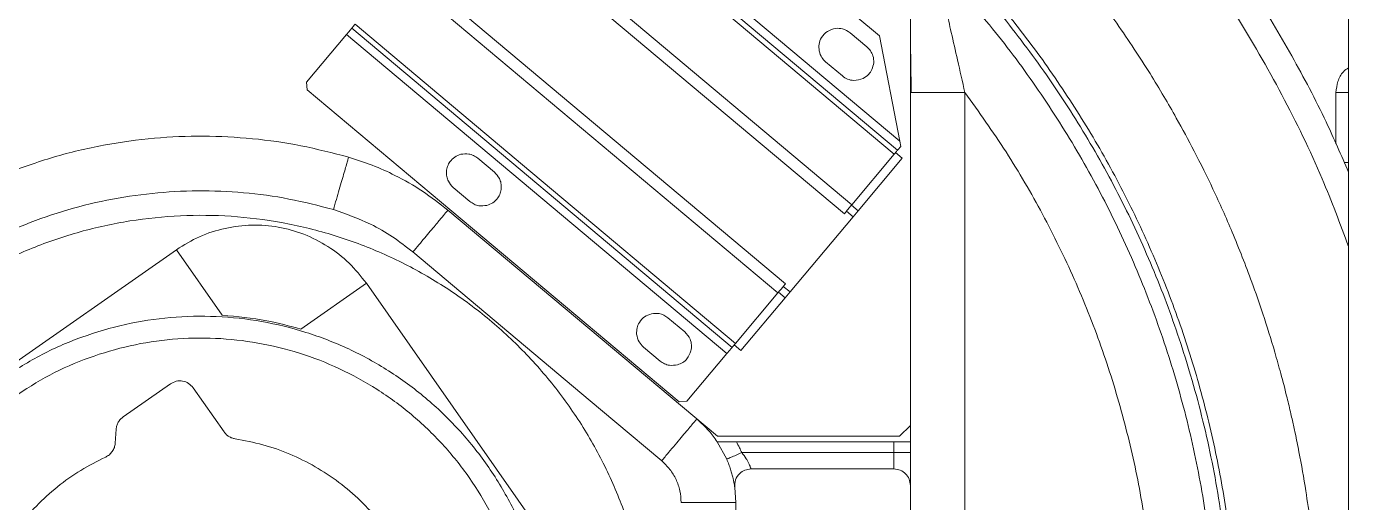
# Model space of a CAD drawing. Header units: millimetres. Extents: x 169 to 14583, y -399 to 10804.
# Drawn here: x 9219 to 9461.3, y 6672.6 to 6759.9 of the extents above; entities that cross this region are included whole.
import ezdxf

# ---------------------------------------------------------------- set-up
doc = ezdxf.new("R2010")
doc.units = ezdxf.units.MM
doc.header["$LTSCALE"] = 35

msp = doc.modelspace()

# ---------------------------------------------------------------- linework, layer by layer
at = {"color": 7, "linetype": 'Continuous', "lineweight": 18}
for p, q in [((9461.279, 6994.416), (9461.279, 5075.018)), ((9375.318, 6758.177), (9318.631, 6805.743)), ((9380.967, 6803.797), (9380.967, 6686.797)), ((9379.039, 6738.868), (9309.895, 6796.887)), ((9308.93, 6795.738), (9378.64, 6737.244)), ((9300.537, 6785.734), (9370.247, 6727.241)), ((9368.869, 6725.598), (9299.158, 6784.092)), ((9288.363, 6771.226), (9358.073, 6712.732)), ((9356.695, 6711.09), (9286.985, 6769.584)), ((9277.627, 6758.431), (9270.299, 6749.698)), ((9347.337, 6699.938), (9277.627, 6758.431)), ((9348.301, 6701.087), (9278.591, 6759.58)), ((9369.943, 6758.771), (9373.007, 6756.2)), ((9379.039, 6738.868), (9375.318, 6758.177)), ((9365.443, 6753.409), (9368.508, 6750.838)), ((9270.299, 6749.698), (9270.422, 6748.29)), ((9270.422, 6748.29), (9338.6, 6691.081)), ((9390.967, 6747.797), (9390.967, 6661.797)), ((9458.967, 6747.797), (9458.967, 6738.381)), ((9379.219, 6737.933), (9379.039, 6738.868)), ((9370.247, 6727.241), (9378.026, 6736.512)), ((9378.255, 6736.784), (9379.48, 6735.756)), ((9301.685, 6735.764), (9304.749, 6733.193)), ((9379.48, 6735.756), (9371.393, 6726.117)), ((9460.498, 6734.955), (9461.279, 6734.955)), ((9297.185, 6730.402), (9300.249, 6727.83)), ((9370.167, 6727.146), (9371.393, 6726.117)), ((9345.596, 6684.797), (9296.212, 6726.235)), ((9358.911, 6711.242), (9370.481, 6725.031)), ((9368.869, 6725.598), (9369.256, 6726.06)), ((9370.481, 6725.031), (9369.256, 6726.06)), ((9371.393, 6726.117), (9370.481, 6725.031)), ((9246.451, 6718.985), (9180.919, 6673.099)), ((9246.451, 6718.985), (9254.857, 6706.979)), ((9322.296, 6691.294), (9289.784, 6718.575)), ((9269.263, 6704.439), (9281.269, 6712.846)), ((9327.155, 6647.313), (9281.269, 6712.846)), ((9357.686, 6712.271), (9358.073, 6712.732)), ((9357.686, 6712.271), (9358.911, 6711.242)), ((9348.915, 6701.819), (9356.695, 6711.09)), ((9358, 6710.156), (9349.912, 6700.518)), ((9356.774, 6711.185), (9358, 6710.156)), ((9358.911, 6711.242), (9358, 6710.156)), ((9339.604, 6703.946), (9336.54, 6706.517)), ((9332.04, 6701.155), (9335.104, 6698.584)), ((9340.009, 6691.205), (9347.337, 6699.938)), ((9348.687, 6701.546), (9349.912, 6700.518)), ((9245.348, 6694.408), (9236.691, 6688.346)), ((9255.194, 6685.577), (9249.526, 6693.671)), ((9326.82, 6687.497), (9322.296, 6691.294)), ((9338.6, 6691.081), (9340.009, 6691.205)), ((9235.419, 6686.098), (9235.238, 6683.508)), ((9335.395, 6680.303), (9326.82, 6687.497)), ((9380.967, 6686.797), (9378.967, 6684.797)), ((9380.967, 6683.797), (9380.967, 6686.797)), ((9345.567, 6683.797), (9347.314, 6680.603)), ((9378.967, 6684.797), (9345.596, 6684.797)), ((9377.967, 6683.797), (9349.081, 6683.797)), ((9377.967, 6681.797), (9377.967, 6683.797)), ((9380.967, 6681.797), (9380.967, 6683.797)), ((9377.967, 6681.797), (9350.067, 6681.797)), ((9351.75, 6678.797), (9377.967, 6678.797)), ((9380.967, 6649.713), (9380.967, 6675.797)), ((9348.778, 6675.386), (9348.967, 6672.642)), ((9348.967, 6662.797), (9348.967, 6672.642))]:
    msp.add_line(p, q, dxfattribs=at)
at = {"color": 7, "linetype": 'Continuous', "lineweight": 18, "flags": 128}
for points in [[(9308.316, 6795.005), (9347.354, 6762.249), (9378.026, 6736.512)], [(9348.915, 6701.819), (9309.878, 6734.575), (9279.205, 6760.313)]]:
    msp.add_lwpolyline(points, dxfattribs=at)
at = {"color": 7, "linetype": 'Continuous', "lineweight": 18}
for points, knots in [([(9461.279, 6733.209), (9459.94, 6736.292), (9456.793, 6743.545), (9450.976, 6754.564), (9443.991, 6766.275), (9436.297, 6777.538), (9427.955, 6788.329), (9418.975, 6798.592), (9409.437, 6808.347), (9402.611, 6814.349), (9399.197, 6817.35)], [0, 0, 0, 0, 0.0955585, 0.2247645, 0.3539704, 0.4831763, 0.6123822, 0.7415882, 0.8707941, 1, 1, 1, 1]), ([(9395.961, 6813.539), (9400.216, 6809.76), (9408.727, 6802.203), (9420.354, 6789.677), (9431.058, 6776.371), (9440.706, 6762.271), (9449.221, 6747.47), (9456.182, 6733.235), (9459.725, 6723.74), (9461.279, 6719.575)], [0, 0, 0, 0, 0.1474697, 0.2949402, 0.4424099, 0.5898797, 0.7373501, 0.8848199, 1, 1, 1, 1]), ([(9407.967, 6510.993), (9408.363, 6511.465), (9409.03, 6512.259), (9410.324, 6513.839), (9412.184, 6516.154), (9414.571, 6519.245), (9417.749, 6523.549), (9421.095, 6528.358), (9425.319, 6534.883), (9429.509, 6541.945), (9433.63, 6549.662), (9437.017, 6556.66), (9439.598, 6562.516), (9441.658, 6567.563), (9443.417, 6572.17), (9445.194, 6577.196), (9447.076, 6583.009), (9448.603, 6588.29), (9449.708, 6592.528), (9450.275, 6594.836), (9450.785, 6596.995), (9451.437, 6599.893), (9452.223, 6603.718), (9453.187, 6608.981), (9454.079, 6614.771), (9455.005, 6622.489), (9455.665, 6630.673), (9455.976, 6639.417), (9455.942, 6647.191), (9455.687, 6653.585), (9455.32, 6659.024), (9454.875, 6663.935), (9454.262, 6669.231), (9453.398, 6675.279), (9452.448, 6680.694), (9451.579, 6684.986), (9451.074, 6687.309), (9450.583, 6689.472), (9449.895, 6692.362), (9448.92, 6696.144), (9447.473, 6701.295), (9445.729, 6706.887), (9443.17, 6714.227), (9440.166, 6721.868), (9436.602, 6729.859), (9433.155, 6736.827), (9430.116, 6742.459), (9427.395, 6747.183), (9424.837, 6751.399), (9421.96, 6755.886), (9418.525, 6760.939), (9415.292, 6765.386), (9412.625, 6768.859), (9411.15, 6770.724), (9409.759, 6772.451), (9407.871, 6774.744), (9405.336, 6777.716), (9403.396, 6779.87), (9402.489, 6780.877)], [0, 0, 0, 0, 0.0062724, 0.0105554, 0.0207924, 0.0365159, 0.050315, 0.0752682, 0.0961502, 0.1294524, 0.1588316, 0.1852117, 0.2085928, 0.2239745, 0.2407107, 0.2588015, 0.278247, 0.3029159, 0.314767, 0.322834, 0.327117, 0.337354, 0.3530776, 0.3668767, 0.3918299, 0.4127118, 0.4460141, 0.4753933, 0.5017733, 0.5251544, 0.5405361, 0.5572724, 0.5753632, 0.5948086, 0.6194776, 0.6313286, 0.6393957, 0.6436787, 0.6539157, 0.6696393, 0.6834383, 0.7083916, 0.7292735, 0.7625757, 0.791955, 0.818335, 0.8417161, 0.8570978, 0.873834, 0.8919248, 0.9113703, 0.9360392, 0.9478903, 0.9559574, 0.9602403, 0.9704775, 0.9862011, 1, 1, 1, 1]), ([(9382.038, 6778.964), (9385.335, 6775.651), (9391.931, 6769.024), (9400.856, 6758.189), (9409.008, 6746.773), (9416.277, 6734.77), (9422.64, 6722.265), (9428.057, 6709.322), (9432.649, 6695.57), (9436.271, 6681.046), (9438.772, 6665.814), (9440.023, 6650.428), (9440.016, 6634.992), (9438.75, 6619.608), (9436.236, 6604.377), (9432.486, 6589.404), (9427.536, 6574.781), (9421.378, 6560.632), (9414.798, 6548.069), (9409.811, 6540.552), (9407.667, 6537.321)], [0, 0, 0, 0, 0.0531095, 0.106219, 0.1593285, 0.212438, 0.2655475, 0.318657, 0.3717665, 0.4301841, 0.4886017, 0.5470193, 0.605437, 0.6638546, 0.7222722, 0.7806899, 0.8391075, 0.8975251, 0.9559428, 1, 1, 1, 1]), ([(9407.967, 6535.972), (9409.483, 6538.185), (9413.435, 6543.958), (9418.989, 6553.827), (9424.68, 6565.453), (9429.534, 6577.459), (9433.569, 6589.763), (9436.754, 6602.314), (9439.079, 6615.052), (9440.531, 6627.919), (9441.104, 6640.855), (9440.795, 6653.8), (9439.606, 6666.695), (9437.543, 6679.478), (9434.614, 6692.091), (9430.833, 6704.475), (9426.218, 6716.574), (9420.79, 6728.33), (9414.577, 6739.692), (9407.594, 6750.593), (9399.931, 6761.037), (9394.245, 6767.528), (9391.402, 6770.774)], [0, 0, 0, 0, 0.0316892, 0.0826529, 0.1336166, 0.1845804, 0.2355441, 0.2865078, 0.3374715, 0.3884353, 0.439399, 0.4903627, 0.5413265, 0.5922902, 0.6432539, 0.6942176, 0.7451814, 0.7961451, 0.8471088, 0.8980725, 0.9490363, 1, 1, 1, 1]), ([(9380.968, 6768.654), (9380.968, 6767.745), (9380.967, 6765.125), (9380.98, 6760.364), (9381.022, 6754.29), (9381.09, 6750.031), (9381.126, 6747.797)], [0, 0, 0, 0, 0.13685023, 0.39444089, 0.68237082, 1, 1, 1, 1]), ([(9388.579, 6768.201), (9391.662, 6764.665), (9397.83, 6757.594), (9406.032, 6746.139), (9413.405, 6734.145), (9419.835, 6721.616), (9425.305, 6708.641), (9429.779, 6695.289), (9433.232, 6681.638), (9435.645, 6667.764), (9437.003, 6653.748), (9437.299, 6639.67), (9436.531, 6625.609), (9434.703, 6611.647), (9431.827, 6597.862), (9427.915, 6584.335), (9423.004, 6571.135), (9417.07, 6558.372), (9411.314, 6547.779), (9407.194, 6541.696), (9405.704, 6539.497)], [0, 0, 0, 0, 0.0569275, 0.1138551, 0.1707826, 0.2277101, 0.2846376, 0.3415652, 0.3984927, 0.4554202, 0.5123477, 0.5692753, 0.6262028, 0.6831303, 0.7400578, 0.7969854, 0.8539129, 0.9108404, 0.9677679, 1, 1, 1, 1]), ([(9386.706, 6766.495), (9386.982, 6765.294), (9387.56, 6762.778), (9388.535, 6758.519), (9389.686, 6753.484), (9390.517, 6749.794), (9390.967, 6747.797)], [0, 0, 0, 0, 0.1989356, 0.4168398, 0.6845391, 1, 1, 1, 1]), ([(9278.591, 6759.58), (9278.573, 6759.559), (9278.536, 6759.515), (9278.278, 6759.208), (9277.96, 6758.829), (9277.738, 6758.564), (9277.627, 6758.431)], [0, 0, 0, 0, 0.27961895, 0.55923791, 0.77961896, 1, 1, 1, 1]), ([(9279.205, 6760.313), (9279.011, 6760.081), (9278.663, 6759.667), (9278.613, 6759.607), (9278.591, 6759.58)], [0, 0, 0, 0, 0.5591953, 1, 1, 1, 1]), ([(9367.267, 6759.564), (9366.744, 6759.427), (9365.699, 6759.154), (9364.656, 6758.004), (9364.149, 6756.697), (9364.22, 6755.853), (9364.256, 6755.432)], [0, 0, 0, 0, 0.2795856, 0.5591712, 0.7795856, 1, 1, 1, 1]), ([(9369.943, 6758.771), (9369.485, 6759.069), (9368.665, 6759.603), (9367.695, 6759.576), (9367.267, 6759.564)], [0, 0, 0, 0, 0.5591687, 1, 1, 1, 1]), ([(9373.913, 6752.005), (9374.058, 6752.414), (9374.348, 6753.232), (9374.189, 6754.455), (9373.731, 6755.48), (9373.249, 6755.96), (9373.007, 6756.2)], [0, 0, 0, 0, 0.2797311, 0.5594623, 0.7797311, 1, 1, 1, 1]), ([(9364.256, 6755.432), (9364.385, 6754.997), (9364.615, 6754.221), (9365.19, 6753.657), (9365.443, 6753.409)], [0, 0, 0, 0, 0.5594233, 1, 1, 1, 1]), ([(9368.508, 6750.838), (9368.819, 6750.624), (9369.441, 6750.197), (9370.797, 6749.898), (9371.731, 6750.196), (9372.3, 6750.377)], [0, 0, 0, 0, 0.2807906, 0.5615811, 1, 1, 1, 1]), ([(9372.3, 6750.377), (9372.676, 6750.609), (9373.348, 6751.024), (9373.74, 6751.705), (9373.913, 6752.005)], [0, 0, 0, 0, 0.559451, 1, 1, 1, 1]), ([(9461.279, 6752.343), (9460.95, 6752.12), (9460.049, 6751.508), (9459.202, 6749.846), (9459.045, 6748.48), (9458.967, 6747.797)], [0, 0, 0, 0, 0.2224553, 0.6112739, 1, 1, 1, 1]), ([(9380.967, 6747.797), (9381.042, 6747.797), (9381.198, 6747.797), (9382.481, 6747.797), (9384.633, 6747.797), (9387.584, 6747.797), (9389.869, 6747.797), (9390.967, 6747.797)], [0, 0, 0, 0, 0.1768132, 0.3671493, 0.5635508, 0.7902753, 1, 1, 1, 1]), ([(9390.967, 6747.797), (9393.538, 6744.208), (9398.679, 6737.029), (9405.33, 6725.561), (9411.159, 6713.665), (9416.058, 6701.352), (9419.986, 6688.779), (9422.943, 6676.025), (9424.938, 6663.165), (9425.973, 6650.193), (9426.04, 6636.354), (9424.92, 6621.725), (9422.378, 6606.439), (9418.509, 6591.429), (9413.264, 6576.856), (9407.975, 6564.919), (9403.987, 6558.137), (9402.615, 6555.804)], [0, 0, 0, 0, 0.06498848, 0.12997752, 0.19496656, 0.25995505, 0.32494352, 0.38877258, 0.45260165, 0.51643014, 0.58025867, 0.65623841, 0.73221789, 0.80819691, 0.88417616, 0.96015605, 1, 1, 1, 1]), ([(9458.967, 6747.797), (9459.354, 6747.797), (9460.129, 6747.797), (9460.954, 6747.797), (9461.219, 6747.797), (9461.279, 6747.797)], [0, 0, 0, 0, 0.4362137, 0.8724275, 1, 1, 1, 1]), ([(9278.014, 6735.95), (9275.115, 6736.708), (9269.316, 6738.225), (9260.397, 6739.467), (9251.415, 6739.937), (9242.281, 6739.556), (9233.088, 6738.28), (9223.898, 6736.145), (9218.002, 6733.984), (9215.054, 6732.904)], [0, 0, 0, 0, 0.1400021, 0.2800043, 0.4200064, 0.5600086, 0.7066724, 0.8533362, 1, 1, 1, 1]), ([(9298.594, 6736.48), (9298.204, 6736.34), (9297.425, 6736.06), (9296.601, 6735.223), (9296.087, 6734.285), (9295.991, 6733.642), (9295.943, 6733.321)], [0, 0, 0, 0, 0.2797551, 0.5595102, 0.7797551, 1, 1, 1, 1]), ([(9301.685, 6735.764), (9301.434, 6735.942), (9300.934, 6736.299), (9299.866, 6736.637), (9299.076, 6736.539), (9298.594, 6736.48)], [0, 0, 0, 0, 0.28052435, 0.56104869, 1, 1, 1, 1]), ([(9378.026, 6736.512), (9378.22, 6736.743), (9378.568, 6737.158), (9378.618, 6737.218), (9378.64, 6737.244)], [0, 0, 0, 0, 0.5591953, 1, 1, 1, 1]), ([(9379.219, 6737.933), (9379.138, 6737.837), (9378.973, 6737.641), (9378.792, 6737.425), (9378.664, 6737.272), (9378.648, 6737.253), (9378.64, 6737.244)], [0, 0, 0, 0, 0.2467512, 0.4989579, 0.7519738, 1, 1, 1, 1]), ([(9296.212, 6726.235), (9294.685, 6727.432), (9291.63, 6729.827), (9286.917, 6732.497), (9282.371, 6734.56), (9279.466, 6735.487), (9278.014, 6735.95)], [0, 0, 0, 0, 0.2799734, 0.5599468, 0.7799734, 1, 1, 1, 1]), ([(9295.943, 6733.321), (9295.947, 6733.014), (9295.953, 6732.399), (9296.31, 6731.337), (9296.853, 6730.756), (9297.185, 6730.402)], [0, 0, 0, 0, 0.2805243, 0.5610487, 1, 1, 1, 1]), ([(9305.991, 6730.273), (9305.988, 6730.581), (9305.981, 6731.195), (9305.625, 6732.257), (9305.081, 6732.838), (9304.749, 6733.193)], [0, 0, 0, 0, 0.2805243, 0.5610487, 1, 1, 1, 1]), ([(9275.226, 6726.347), (9272.522, 6727.049), (9267.106, 6728.455), (9258.77, 6729.553), (9250.375, 6729.907), (9241.98, 6729.447), (9233.674, 6728.193), (9225.534, 6726.14), (9217.634, 6723.298), (9210.043, 6719.701), (9202.823, 6715.396), (9196.055, 6710.414), (9189.752, 6704.85), (9186.044, 6700.659), (9184.193, 6698.566)], [0, 0, 0, 0, 0.0831922, 0.166642, 0.2500035, 0.333359, 0.4168076, 0.4999995, 0.5831861, 0.6666316, 0.7499883, 0.833344, 0.9167981, 1, 1, 1, 1]), ([(9303.34, 6727.114), (9303.73, 6727.254), (9304.509, 6727.534), (9305.334, 6728.371), (9305.847, 6729.31), (9305.943, 6729.952), (9305.991, 6730.273)], [0, 0, 0, 0, 0.2797551, 0.5595102, 0.7797551, 1, 1, 1, 1]), ([(9300.249, 6727.83), (9300.5, 6727.652), (9301.001, 6727.295), (9302.069, 6726.958), (9302.858, 6727.055), (9303.34, 6727.114)], [0, 0, 0, 0, 0.2805243, 0.5610487, 1, 1, 1, 1]), ([(9369.256, 6726.06), (9369.461, 6726.304), (9369.828, 6726.742), (9370.119, 6727.088), (9370.247, 6727.241)], [0, 0, 0, 0, 0.55960164, 1, 1, 1, 1]), ([(9322.139, 6601.074), (9323.621, 6603.804), (9326.59, 6609.271), (9329.834, 6618.037), (9332.139, 6627.08), (9333.388, 6636.335), (9333.592, 6645.669), (9332.743, 6654.967), (9330.847, 6664.11), (9327.935, 6672.981), (9324.042, 6681.468), (9319.214, 6689.459), (9313.517, 6696.857), (9307.024, 6703.567), (9299.814, 6709.498), (9291.981, 6714.581), (9283.627, 6718.749), (9274.854, 6721.945), (9265.777, 6724.134), (9256.511, 6725.287), (9247.175, 6725.384), (9237.887, 6724.43), (9228.765, 6722.437), (9219.928, 6719.423), (9211.486, 6715.435), (9203.546, 6710.522), (9196.214, 6704.741), (9189.578, 6698.173), (9183.725, 6690.899), (9178.73, 6683.009), (9174.662, 6674.607), (9171.54, 6665.801), (9169.529, 6656.699), (9168.563, 6649.942), (9168.593, 6646.256), (9168.598, 6645.683)], [0, 0, 0, 0, 0.0310418, 0.0621669, 0.0932094, 0.1242498, 0.1553761, 0.1864188, 0.2174591, 0.2485854, 0.2796281, 0.3106685, 0.3417948, 0.3728375, 0.4038779, 0.4350042, 0.4660469, 0.4970873, 0.5282136, 0.5592563, 0.5902967, 0.621423, 0.6524657, 0.683506, 0.7146323, 0.745675, 0.7767154, 0.8078417, 0.8388844, 0.8699248, 0.9010511, 0.9320938, 0.9631342, 0.9942605, 1, 1, 1, 1]), ([(9289.784, 6718.575), (9288.561, 6719.529), (9286.115, 6721.438), (9281.301, 6724.226), (9277.53, 6725.542), (9275.226, 6726.347)], [0, 0, 0, 0, 0.2801208, 0.5601117, 1, 1, 1, 1]), ([(9296.212, 6726.235), (9296.158, 6726.171), (9296.051, 6726.044), (9295.208, 6725.039), (9293.868, 6723.442), (9292.004, 6721.221), (9290.524, 6719.457), (9289.784, 6718.575)], [0, 0, 0, 0, 0.1867813, 0.3735626, 0.5603439, 0.780172, 1, 1, 1, 1]), ([(9281.269, 6712.846), (9280.26, 6714.124), (9278.231, 6716.698), (9274.283, 6719.693), (9269.901, 6721.96), (9265.16, 6723.283), (9260.251, 6723.662), (9255.359, 6723.031), (9250.624, 6721.566), (9247.836, 6719.842), (9246.451, 6718.985)], [0, 0, 0, 0, 0.1242246, 0.2500096, 0.3757442, 0.499997, 0.6241979, 0.7499627, 0.8757224, 1, 1, 1, 1]), ([(9356.695, 6711.09), (9356.86, 6711.287), (9357.156, 6711.64), (9357.524, 6712.078), (9357.686, 6712.271)], [0, 0, 0, 0, 0.5596016, 1, 1, 1, 1]), ([(9333.547, 6707.256), (9333.098, 6707.102), (9332.201, 6706.794), (9331.3, 6705.783), (9330.811, 6704.656), (9330.805, 6703.912), (9330.803, 6703.54)], [0, 0, 0, 0, 0.2796793, 0.5593586, 0.7796793, 1, 1, 1, 1]), ([(9336.54, 6706.517), (9336.023, 6706.842), (9335.099, 6707.424), (9334.022, 6707.308), (9333.547, 6707.256)], [0, 0, 0, 0, 0.5589714, 1, 1, 1, 1]), ([(9287.676, 6590.371), (9289.9, 6592.058), (9294.355, 6595.437), (9300.125, 6601.553), (9305.101, 6608.308), (9309.134, 6615.674), (9312.178, 6623.497), (9314.176, 6631.651), (9315.087, 6639.997), (9314.904, 6648.391), (9313.63, 6656.689), (9311.278, 6664.748), (9307.896, 6672.432), (9303.544, 6679.611), (9298.286, 6686.157), (9292.222, 6691.962), (9285.453, 6696.929), (9278.091, 6700.965), (9270.267, 6704.007), (9262.113, 6706.006), (9253.767, 6706.917), (9245.374, 6706.733), (9237.074, 6705.462), (9229.024, 6703.097), (9221.304, 6699.767), (9216.604, 6696.736), (9214.258, 6695.223)], [0, 0, 0, 0, 0.0416163, 0.0833819, 0.125, 0.1666139, 0.2083815, 0.25, 0.2916139, 0.3333815, 0.3749999, 0.4166139, 0.4583815, 0.4999999, 0.5416138, 0.5833814, 0.6249999, 0.6666138, 0.7083814, 0.7499999, 0.7916138, 0.8333814, 0.8749999, 0.9166132, 0.958379, 1, 1, 1, 1]), ([(9254.857, 6706.979), (9257.587, 6706.726), (9262.461, 6706.273), (9267.185, 6705), (9269.263, 6704.439)], [0, 0, 0, 0, 0.5599359, 1, 1, 1, 1]), ([(9285.382, 6593.648), (9287.467, 6595.229), (9291.644, 6598.397), (9297.053, 6604.131), (9301.718, 6610.464), (9305.499, 6617.369), (9308.352, 6624.703), (9310.225, 6632.348), (9311.079, 6640.172), (9310.908, 6648.041), (9309.713, 6655.82), (9307.508, 6663.376), (9304.338, 6670.58), (9300.258, 6677.31), (9295.329, 6683.447), (9289.644, 6688.89), (9283.298, 6693.546), (9276.396, 6697.329), (9269.061, 6700.182), (9261.416, 6702.055), (9253.592, 6702.91), (9245.724, 6702.737), (9237.942, 6701.546), (9230.395, 6699.328), (9223.158, 6696.207), (9218.752, 6693.365), (9216.553, 6691.946)], [0, 0, 0, 0, 0.0416162, 0.083382, 0.125, 0.1666137, 0.2083816, 0.25, 0.2916137, 0.3333816, 0.3749999, 0.4166137, 0.4583816, 0.4999999, 0.5416137, 0.5833815, 0.6249999, 0.6666137, 0.7083815, 0.7499999, 0.7916136, 0.8333815, 0.8749999, 0.916613, 0.9583788, 1, 1, 1, 1]), ([(9330.803, 6703.54), (9330.907, 6703.026), (9331.094, 6702.107), (9331.751, 6701.446), (9332.04, 6701.155)], [0, 0, 0, 0, 0.5592326, 1, 1, 1, 1]), ([(9340.758, 6700.45), (9340.809, 6700.809), (9340.912, 6701.525), (9340.613, 6702.82), (9339.986, 6703.519), (9339.604, 6703.946)], [0, 0, 0, 0, 0.280727, 0.5614541, 1, 1, 1, 1]), ([(9338.305, 6697.896), (9338.629, 6698.02), (9339.277, 6698.267), (9340.234, 6699.101), (9340.56, 6699.939), (9340.758, 6700.45)], [0, 0, 0, 0, 0.2806672, 0.5613344, 1, 1, 1, 1]), ([(9347.337, 6699.938), (9347.478, 6700.106), (9347.761, 6700.443), (9348.078, 6700.821), (9348.267, 6701.047), (9348.29, 6701.073), (9348.301, 6701.087)], [0, 0, 0, 0, 0.279619, 0.5592379, 0.779619, 1, 1, 1, 1]), ([(9348.301, 6701.087), (9348.337, 6701.13), (9348.402, 6701.207), (9348.758, 6701.632), (9348.915, 6701.819)], [0, 0, 0, 0, 0.55919527, 1, 1, 1, 1]), ([(9335.104, 6698.584), (9335.364, 6698.4), (9335.883, 6698.032), (9336.994, 6697.697), (9337.808, 6697.821), (9338.305, 6697.896)], [0, 0, 0, 0, 0.2805611, 0.5611221, 1, 1, 1, 1]), ([(9249.526, 6693.671), (9249.263, 6693.966), (9248.737, 6694.556), (9247.603, 6694.976), (9246.393, 6694.97), (9245.697, 6694.595), (9245.348, 6694.408)], [0, 0, 0, 0, 0.24997997, 0.49997972, 0.7497887, 1, 1, 1, 1]), ([(9236.691, 6688.346), (9236.518, 6688.208), (9236.17, 6687.929), (9235.787, 6687.375), (9235.508, 6686.761), (9235.448, 6686.318), (9235.419, 6686.098)], [0, 0, 0, 0, 0.2479291, 0.4991169, 0.7510488, 1, 1, 1, 1]), ([(9341.823, 6687.963), (9342.601, 6687.256), (9343.991, 6685.992), (9345.085, 6684.468), (9345.567, 6683.797)], [0, 0, 0, 0, 0.5597633, 1, 1, 1, 1]), ([(9257.206, 6684.331), (9257.008, 6684.373), (9256.612, 6684.456), (9256.066, 6684.734), (9255.572, 6685.099), (9255.319, 6685.418), (9255.194, 6685.577)], [0, 0, 0, 0, 0.248126, 0.4990134, 0.7507266, 1, 1, 1, 1]), ([(9235.238, 6683.508), (9235.199, 6683.245), (9235.12, 6682.713), (9234.729, 6681.999), (9234.198, 6681.38), (9233.726, 6681.119), (9233.493, 6680.989)], [0, 0, 0, 0, 0.2474087, 0.4994215, 0.7518742, 1, 1, 1, 1]), ([(9289.159, 6660.271), (9288.382, 6661.822), (9286.823, 6664.929), (9283.769, 6669.176), (9280.263, 6673.046), (9276.295, 6676.434), (9271.942, 6679.312), (9267.255, 6681.612), (9262.329, 6683.373), (9258.911, 6684.012), (9257.206, 6684.331)], [0, 0, 0, 0, 0.1247404, 0.2499986, 0.3752386, 0.4999989, 0.6247346, 0.7499755, 0.875221, 1, 1, 1, 1]), ([(9345.567, 6683.797), (9345.578, 6683.797), (9345.601, 6683.797), (9345.849, 6683.797), (9346.47, 6683.797), (9347.647, 6683.797), (9348.592, 6683.797), (9349.081, 6683.797)], [0, 0, 0, 0, 0.1051025, 0.2122428, 0.4435889, 0.7117494, 1, 1, 1, 1]), ([(9349.081, 6683.797), (9349.278, 6683.43), (9349.63, 6682.775), (9349.933, 6682.096), (9350.067, 6681.797)], [0, 0, 0, 0, 0.5599652, 1, 1, 1, 1]), ([(9377.967, 6683.797), (9378.36, 6683.797), (9379.145, 6683.797), (9380.14, 6683.797), (9380.828, 6683.797), (9380.921, 6683.797), (9380.967, 6683.797)], [0, 0, 0, 0, 0.2502322, 0.5000223, 0.7500215, 1, 1, 1, 1]), ([(9233.493, 6680.989), (9231.943, 6680.212), (9228.835, 6678.653), (9224.588, 6675.599), (9220.719, 6672.093), (9217.33, 6668.125), (9214.453, 6663.772), (9212.153, 6659.085), (9210.391, 6654.159), (9209.752, 6650.741), (9209.433, 6649.036)], [0, 0, 0, 0, 0.1247404, 0.2499986, 0.3752386, 0.4999989, 0.6247346, 0.7499755, 0.875221, 1, 1, 1, 1]), ([(9347.314, 6680.603), (9347.448, 6680.282), (9347.71, 6679.651), (9348.029, 6678.718), (9348.286, 6677.843), (9348.552, 6676.758), (9348.746, 6675.643), (9348.767, 6675.474), (9348.778, 6675.386)], [0, 0, 0, 0, 0.1158634, 0.2276735, 0.3409227, 0.4612847, 0.7184139, 1, 1, 1, 1]), ([(9350.067, 6681.797), (9350.364, 6681.425), (9350.801, 6680.879), (9351.213, 6680.154), (9351.439, 6679.684), (9351.592, 6679.296), (9351.688, 6679.012), (9351.741, 6678.831), (9351.747, 6678.808), (9351.75, 6678.797)], [0, 0, 0, 0, 0.2761705, 0.4059536, 0.53044, 0.6508772, 0.7685833, 0.8846657, 1, 1, 1, 1]), ([(9377.967, 6678.797), (9377.967, 6678.854), (9377.967, 6678.967), (9377.967, 6679.77), (9377.967, 6680.759), (9377.967, 6681.451), (9377.967, 6681.797)], [0, 0, 0, 0, 0.279619, 0.5592379, 0.779619, 1, 1, 1, 1]), ([(9380.967, 6675.797), (9380.967, 6675.913), (9380.967, 6676.145), (9380.967, 6677.742), (9380.967, 6679.725), (9380.967, 6681.106), (9380.967, 6681.797)], [0, 0, 0, 0, 0.2796532, 0.5592116, 0.779632, 1, 1, 1, 1]), ([(9335.395, 6680.303), (9335.921, 6679.798), (9336.972, 6678.79), (9338.076, 6676.89), (9338.823, 6674.823), (9338.919, 6673.369), (9338.967, 6672.642)], [0, 0, 0, 0, 0.2499274, 0.5, 0.7500726, 1, 1, 1, 1]), ([(9348.778, 6675.386), (9348.779, 6675.869), (9348.781, 6676.836), (9349.572, 6677.982), (9350.621, 6678.673), (9351.373, 6678.756), (9351.75, 6678.797)], [0, 0, 0, 0, 0.279549, 0.5590981, 0.779549, 1, 1, 1, 1]), ([(9380.967, 6675.797), (9380.921, 6676.19), (9380.828, 6676.975), (9380.14, 6677.969), (9379.145, 6678.658), (9378.36, 6678.751), (9377.967, 6678.797)], [0, 0, 0, 0, 0.24998, 0.4999797, 0.7497887, 1, 1, 1, 1]), ([(9348.967, 6672.642), (9348.884, 6672.642), (9348.717, 6672.642), (9347.406, 6672.642), (9345.321, 6672.642), (9342.422, 6672.642), (9340.119, 6672.642), (9338.967, 6672.642)], [0, 0, 0, 0, 0.1867813, 0.3735626, 0.5603439, 0.780172, 1, 1, 1, 1])]:
    msp.add_open_spline(points, degree=3, knots=knots, dxfattribs=at)
for points in [[(9278.014, 6735.95), (9278.004, 6735.914), (9277.983, 6735.843), (9277.817, 6735.272), (9277.559, 6734.384), (9277.21, 6733.181), (9276.785, 6731.716), (9276.3, 6730.045), (9275.773, 6728.232), (9275.408, 6726.975), (9275.226, 6726.347)], [(9341.823, 6687.963), (9341.799, 6687.934), (9341.751, 6687.877), (9341.369, 6687.422), (9340.775, 6686.714), (9339.969, 6685.754), (9338.989, 6684.586), (9337.871, 6683.253), (9336.657, 6681.807), (9335.816, 6680.804), (9335.395, 6680.303)], [(9347.314, 6680.603), (9347.356, 6680.621), (9347.439, 6680.657), (9348.075, 6680.933), (9348.985, 6681.328), (9349.706, 6681.641), (9350.067, 6681.797)], [(9380.967, 6681.797), (9380.922, 6681.797), (9380.832, 6681.797), (9380.138, 6681.797), (9379.146, 6681.797), (9378.36, 6681.797), (9377.967, 6681.797)]]:
    msp.add_open_spline(points, degree=3, dxfattribs=at)

doc.saveas('drawing.dxf')
